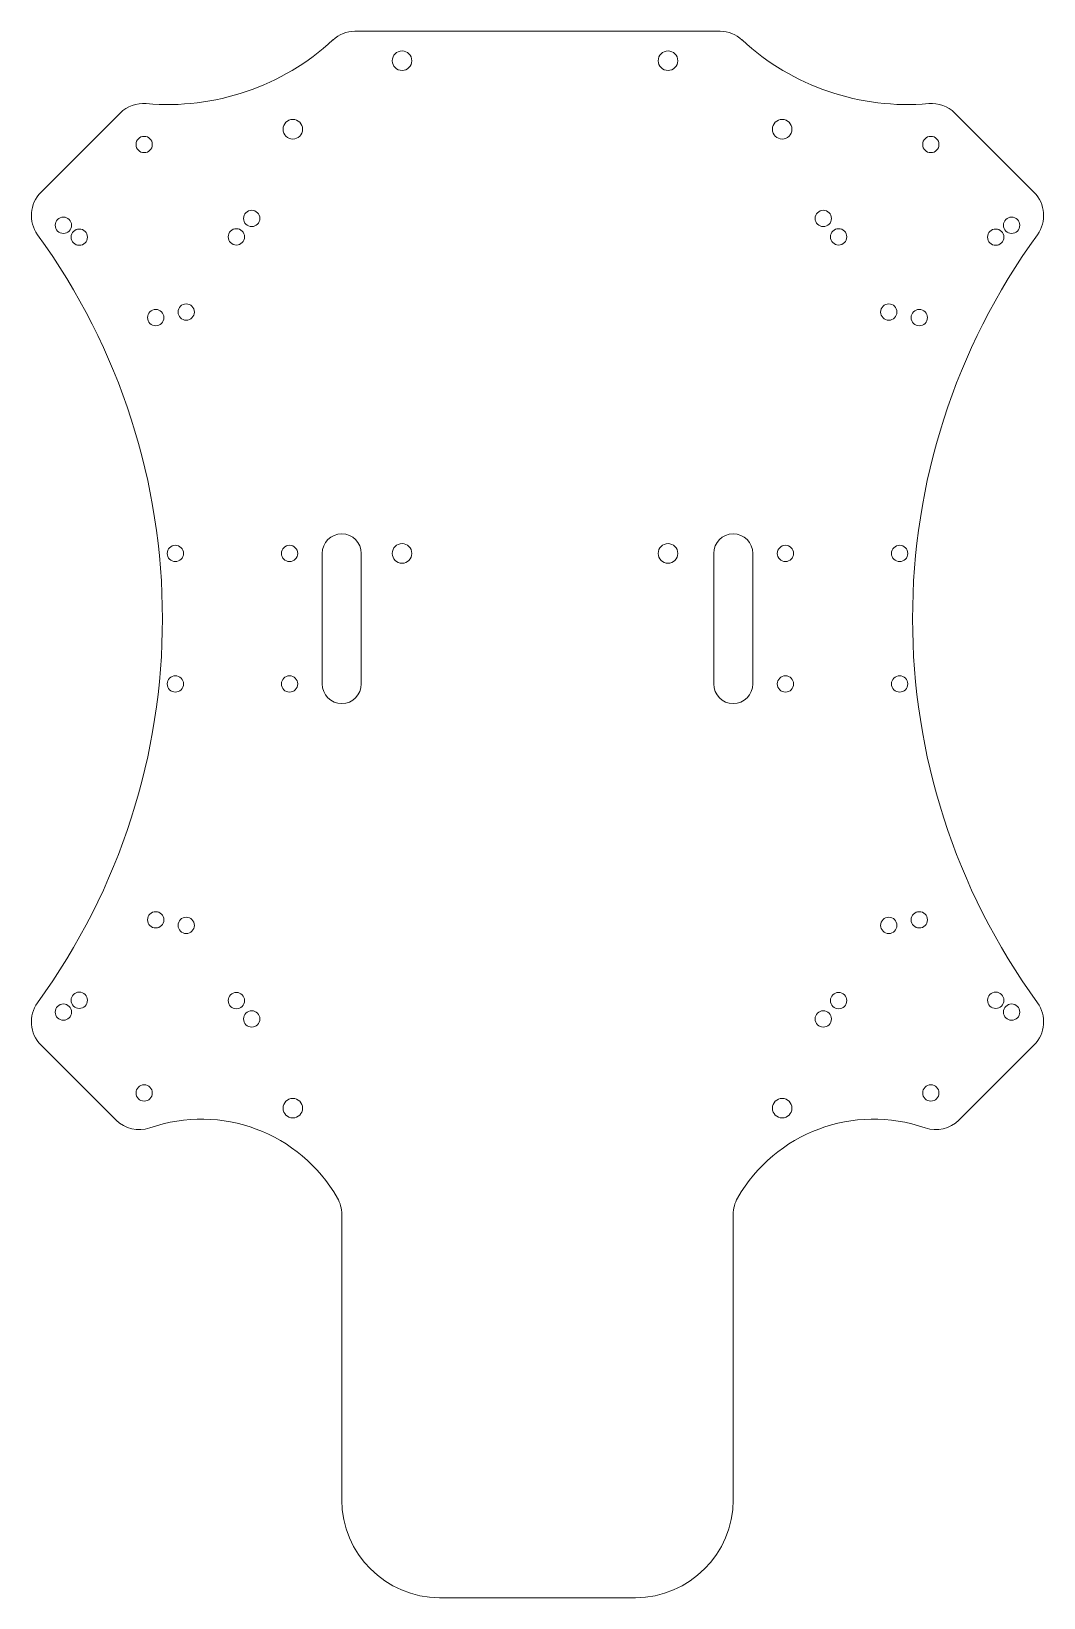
# Model space of a CAD drawing. Header units: millimetres. Extents: x -78 to 78, y -150 to 90.
import ezdxf

# ---------------------------------------------------------------- set-up
doc = ezdxf.new("R2010")
doc.units = ezdxf.units.MM

msp = doc.modelspace()

# ---------------------------------------------------------------- linework, layer by layer
at = {"color": 7, "linetype": 'Continuous', "lineweight": 15}
for p, q in [((27.97, 90), (-27.97, 90)), ((-76.11, 65.31), (-63.94, 77.48)), ((76.11, 65.31), (63.94, 77.48)), ((-33, -10), (-33, 10)), ((-27, -10), (-27, 10)), ((27, -10), (27, 10)), ((33, -10), (33, 10)), ((-76.11, -65.31), (-64.59, -76.83)), ((76.11, -65.31), (64.59, -76.83)), ((-30, -91.25), (-30, -135)), ((30, -91.25), (30, -135)), ((-15, -150), (15, -150))]:
    msp.add_line(p, q, dxfattribs=at)
for centre, radius in [((-20.76, 85.5), 1.5), ((20, 85.5), 1.5), ((-37.5, 75), 1.5), ((37.5, 75), 1.5), ((-60.28, 72.66), 1.25), ((60.28, 72.66), 1.25), ((-43.8, 61.33), 1.25), ((43.8, 61.33), 1.25), ((-72.66, 60.28), 1.25), ((72.66, 60.28), 1.25), ((-70.22, 58.46), 1.25), ((-46.14, 58.51), 1.25), ((46.14, 58.51), 1.25), ((70.22, 58.46), 1.25), ((-53.84, 46.99), 1.25), ((53.84, 46.99), 1.25), ((-58.51, 46.14), 1.25), ((58.51, 46.14), 1.25), ((-55.5, 10), 1.25), ((-38, 10), 1.25), ((-20.76, 10), 1.5), ((20, 10), 1.5), ((38, 10), 1.25), ((55.5, 10), 1.25), ((-55.5, -10), 1.25), ((-38, -10), 1.25), ((38, -10), 1.25), ((55.5, -10), 1.25), ((-58.51, -46.14), 1.25), ((58.51, -46.14), 1.25), ((-53.84, -46.99), 1.25), ((53.84, -46.99), 1.25), ((-70.22, -58.46), 1.25), ((-46.14, -58.51), 1.25), ((46.14, -58.51), 1.25), ((70.22, -58.46), 1.25), ((-72.66, -60.28), 1.25), ((72.66, -60.28), 1.25), ((-43.8, -61.33), 1.25), ((43.8, -61.33), 1.25), ((-60.28, -72.66), 1.25), ((60.28, -72.66), 1.25), ((-37.5, -75), 1.5), ((37.5, -75), 1.5)]:
    msp.add_circle(centre, radius, dxfattribs=at)
for centre, radius, start, end in [((-27.97, 85), 5, 90, 132.779), ((27.97, 85), 5, 47.221, 90), ((-56.63, 115.98), 37.2, 264.8677, 312.779), ((56.63, 115.98), 37.2, 227.221, 275.1323), ((-60.41, 73.94), 5, 84.8677, 135), ((60.41, 73.94), 5, 45, 95.1323), ((-72.57, 61.78), 5, 135, 216.0399), ((72.57, 61.78), 5, 323.9601, 45), ((-157.48, 0), 100, 323.9601, 36.0399), ((157.48, 0), 100, 143.9601, 216.0399), ((-30, 10), 3, 0, 180), ((30, 10), 3, 0, 180), ((-30, -10), 3, 180, 0), ((30, -10), 3, 180, 0), ((-72.57, -61.78), 5, 143.9601, 225), ((72.57, -61.78), 5, 315, 36.0399), ((-51.51, -100.71), 24.03, 29.8107, 109.1926), ((51.51, -100.71), 24.03, 70.8074, 150.1893), ((-61.06, -73.29), 5, 225, 289.1926), ((61.06, -73.29), 5, 250.8074, 315), ((-35, -91.25), 5, 0, 29.8107), ((35, -91.25), 5, 150.1893, 180), ((-15, -135), 15, 180, 270), ((15, -135), 15, 270, 0)]:
    msp.add_arc(centre, radius, start, end, dxfattribs=at)

doc.saveas('drawing.dxf')
